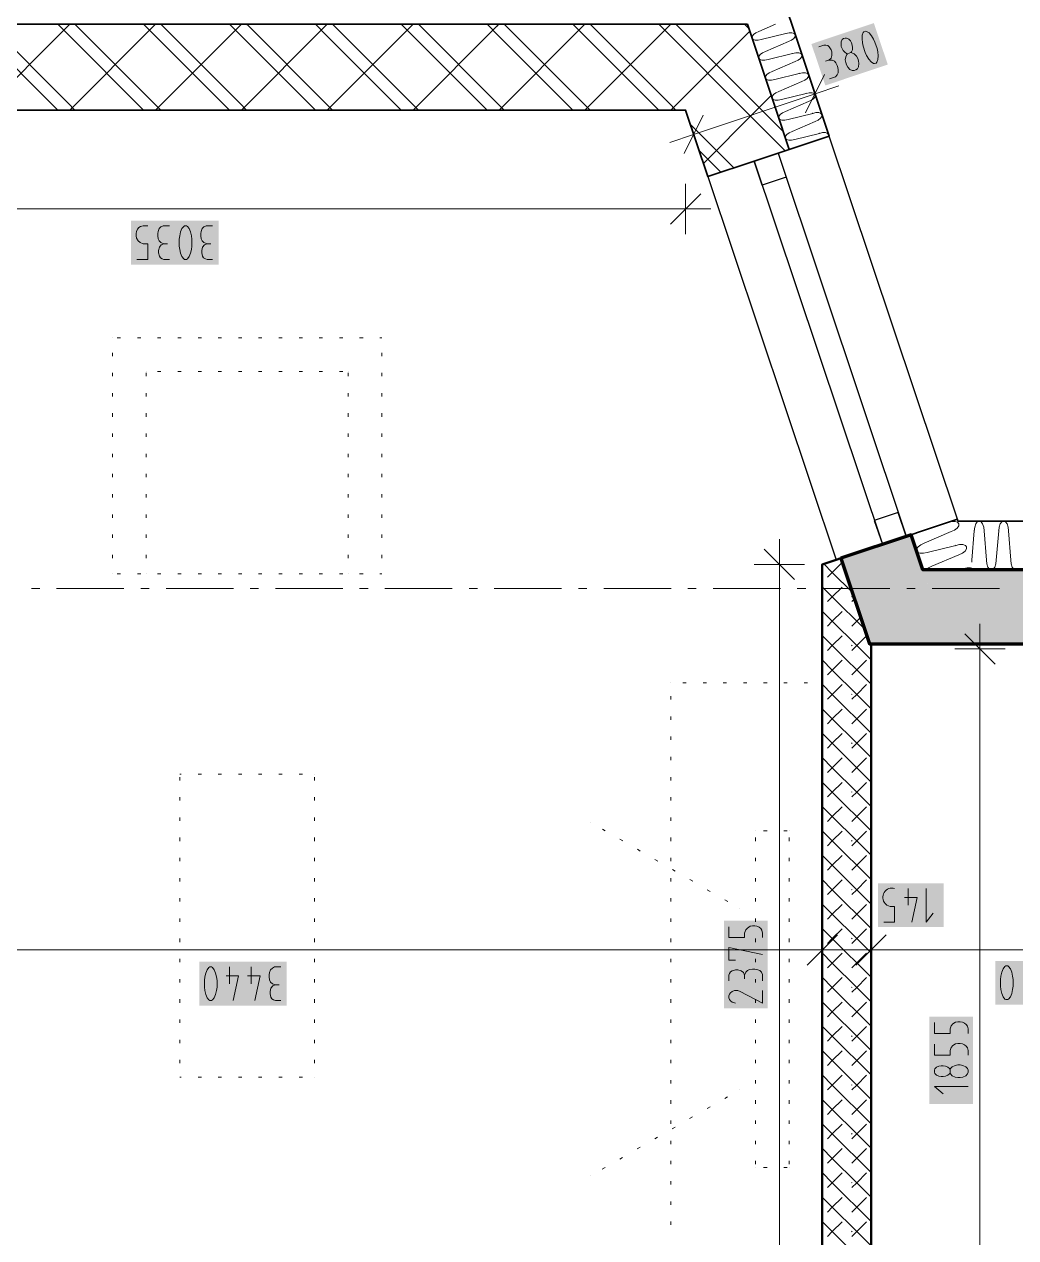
# Model space of a CAD drawing. Header units: millimetres. Extents: x 0 to 594, y 0 to 420.
# Drawn here: x 95.64 to 125.82, y 302.14 to 339.07 of the extents above; entities that cross this region are included whole.
import ezdxf

# ---------------------------------------------------------------- set-up
doc = ezdxf.new("R2010")
doc.units = ezdxf.units.MM
doc.header["$LTSCALE"] = 8
for name, color, linetype in [('PDF_Koty delkove', 7, 'Continuous'), ('PDF_Nabytek', 7, 'Continuous'), ('PDF_Okna', 7, 'Continuous'), ('PDF_Osy hlavni', 7, 'Continuous'), ('PDF_Pricky zdene', 7, 'Continuous'), ('PDF_Steny obvodove nosne', 7, 'Continuous'), ('PDF_Steny sendvic', 7, 'Continuous'), ('PDF_Zatepleni', 7, 'Continuous')]:
    doc.layers.add(name, color=color, linetype=linetype)

msp = doc.modelspace()

# ---------------------------------------------------------------- linework, layer by layer
at = {"layer": 'PDF_Koty delkove', "lineweight": 18}
for points in [[(121.602, 338.329), (121.537, 338.523), (121.492, 338.615), (121.428, 338.72), (121.357, 338.804), (121.283, 338.852), (121.252, 338.859), (121.2, 338.842), (121.179, 338.817), (121.149, 338.735), (121.143, 338.625), (121.155, 338.502), (121.174, 338.402), (121.239, 338.207), (121.284, 338.114), (121.349, 338.01), (121.42, 337.925), (121.494, 337.877), (121.526, 337.87), (121.577, 337.887), (121.598, 337.912), (121.628, 337.995), (121.634, 338.105), (121.622, 338.227)], [(121.034, 337.958), (121.012, 338.023), (120.972, 338.099), (120.906, 338.167), (120.838, 338.198), (120.807, 338.206), (120.702, 338.171), (120.682, 338.146), (120.646, 338.08), (120.634, 337.987), (120.648, 337.901), (120.67, 337.836), (120.71, 337.76), (120.776, 337.691), (120.845, 337.66), (120.903, 337.661), (120.954, 337.678), (121.001, 337.712), (121.037, 337.778), (121.047, 337.873)], [(125.359, 309.996), (125.359, 309.791), (125.373, 309.689), (125.401, 309.569), (125.442, 309.467), (125.496, 309.398), (125.524, 309.382), (125.578, 309.382), (125.606, 309.398), (125.66, 309.467), (125.701, 309.569), (125.729, 309.689), (125.743, 309.791), (125.743, 309.996), (125.729, 310.098), (125.701, 310.218), (125.66, 310.321), (125.606, 310.389), (125.578, 310.407), (125.524, 310.407), (125.496, 310.389), (125.442, 310.321), (125.401, 310.218), (125.373, 310.098)], [(124.13, 307.395), (124.062, 307.395), (123.977, 307.381), (123.892, 307.341), (123.84, 307.286), (123.823, 307.259), (123.823, 307.149), (123.84, 307.122), (123.892, 307.067), (123.977, 307.025), (124.062, 307.011), (124.13, 307.011), (124.215, 307.025), (124.302, 307.067), (124.353, 307.122), (124.37, 307.177), (124.37, 307.231), (124.353, 307.286), (124.302, 307.341), (124.215, 307.381)]]:
    msp.add_lwpolyline(points, close=True, dxfattribs=at)
for points in [[(119.824, 338.381), (119.98, 338.433), (120.037, 338.435), (120.1, 338.419), (120.142, 338.38), (120.2, 338.292), (120.222, 338.227), (120.229, 338.121), (120.199, 338.038), (120.131, 337.98), (120.028, 337.946)], [(120.616, 338.215), (120.569, 338.27), (120.534, 338.331), (120.512, 338.396), (120.504, 338.465), (120.508, 338.539), (120.543, 338.605), (120.577, 338.633), (120.629, 338.65), (120.673, 338.648), (120.741, 338.617), (120.789, 338.56), (120.823, 338.501), (120.845, 338.435), (120.854, 338.366), (120.85, 338.293), (120.827, 338.231), (120.807, 338.206)], [(120.149, 337.409), (120.331, 337.47), (120.384, 337.525), (120.42, 337.591), (120.419, 337.68), (120.411, 337.749), (120.389, 337.815), (120.348, 337.891), (120.301, 337.946), (120.233, 337.977), (120.131, 337.98)], [(120.702, 338.171), (120.671, 338.179), (120.616, 338.215)], [(119.956, 336.224), (119.712, 336.953), (119.468, 337.682)], [(119.421, 336.369), (120.002, 337.537)], [(116.018, 335.717), (119.712, 336.953)], [(119.712, 336.953), (120.44, 337.197)], [(115.727, 335.133), (116.309, 336.3)], [(116.262, 334.988), (116.018, 335.717), (115.774, 336.446)], [(116.018, 335.717), (115.289, 335.473)], [(116.232, 333.909), (115.31, 332.987)], [(115.771, 334.217), (115.771, 333.448), (115.771, 332.679)], [(115.771, 333.448), (100.453, 333.448), (84.672, 333.448), (80.88, 333.448)], [(115.771, 333.448), (116.54, 333.448)], [(99.071, 331.911), (99.4, 331.911), (99.4, 332.388), (99.263, 332.388), (99.167, 332.423), (99.112, 332.474), (99.058, 332.559), (99.044, 332.627), (99.044, 332.696), (99.058, 332.764), (99.085, 332.832), (99.126, 332.883), (99.18, 332.918), (99.263, 332.936), (99.4, 332.936)], [(100.057, 332.936), (99.865, 332.936), (99.797, 332.901), (99.742, 332.849), (99.715, 332.764), (99.701, 332.696), (99.701, 332.627), (99.715, 332.542), (99.742, 332.474), (99.797, 332.423), (99.893, 332.388)], [(100.358, 332.525), (100.358, 332.319), (100.372, 332.218), (100.399, 332.098), (100.44, 331.996), (100.495, 331.927), (100.522, 331.911), (100.577, 331.911), (100.605, 331.927), (100.659, 331.996), (100.7, 332.098), (100.728, 332.218), (100.742, 332.319), (100.742, 332.525), (100.728, 332.627), (100.7, 332.747), (100.659, 332.849), (100.605, 332.918), (100.577, 332.936), (100.522, 332.936)], [(100.522, 332.936), (100.495, 332.918), (100.44, 332.849), (100.399, 332.747), (100.372, 332.627), (100.358, 332.525)], [(101.371, 332.936), (101.179, 332.936), (101.111, 332.901), (101.056, 332.849), (101.029, 332.764), (101.015, 332.696), (101.015, 332.627), (101.029, 332.542), (101.056, 332.474), (101.111, 332.423), (101.207, 332.388)], [(100.057, 331.911), (99.893, 331.911), (99.837, 331.927), (99.783, 331.962), (99.755, 332.013), (99.728, 332.115), (99.728, 332.183), (99.755, 332.286), (99.81, 332.354), (99.893, 332.388), (100.002, 332.388)], [(101.371, 331.911), (101.207, 331.911), (101.152, 331.927), (101.097, 331.962), (101.069, 332.013), (101.042, 332.115), (101.042, 332.183), (101.069, 332.286), (101.124, 332.354), (101.207, 332.388), (101.316, 332.388)], [(118.628, 264.501), (118.628, 265.987), (118.628, 298.274), (118.628, 322.628), (118.628, 323.396)], [(119.089, 322.166), (118.167, 323.089)], [(119.397, 322.628), (118.628, 322.628), (117.859, 322.628)], [(124.734, 320.055), (124.734, 320.824)], [(125.195, 319.594), (124.273, 320.516)], [(125.503, 320.055), (124.734, 320.055), (123.965, 320.055)], [(124.734, 298.274), (124.734, 301.042), (124.734, 320.055)], [(122.437, 312.494), (122.82, 312.494), (122.655, 311.743)], [(122.546, 312.768), (122.546, 312.255)], [(123.094, 312.768), (123.094, 311.743), (123.312, 312.015)], [(117.091, 311.601), (117.091, 311.273), (117.568, 311.273), (117.568, 311.41), (117.603, 311.505), (117.654, 311.56), (117.739, 311.614), (117.807, 311.628), (117.876, 311.628), (117.944, 311.614), (118.012, 311.587), (118.063, 311.546), (118.098, 311.492), (118.116, 311.41), (118.116, 311.273)], [(120.393, 311.354), (119.471, 310.432)], [(119.932, 311.662), (119.932, 310.893), (119.932, 310.124)], [(121.879, 311.354), (120.957, 310.432)], [(121.418, 311.662), (121.418, 310.893), (121.418, 310.124)], [(156.063, 310.893), (142.567, 310.893), (139.942, 310.893), (128.081, 310.893), (121.418, 310.893), (119.932, 310.893), (84.672, 310.893), (80.88, 310.893)], [(117.295, 310.588), (117.091, 310.588), (117.091, 310.971), (118.116, 310.753)], [(101.125, 309.969), (101.125, 309.764), (101.139, 309.663), (101.166, 309.543), (101.207, 309.44), (101.261, 309.372), (101.289, 309.355), (101.343, 309.355), (101.371, 309.372), (101.425, 309.44), (101.466, 309.543), (101.494, 309.663), (101.508, 309.764), (101.508, 309.969), (101.494, 310.072), (101.466, 310.192), (101.425, 310.294), (101.371, 310.363), (101.343, 310.38), (101.289, 310.38), (101.261, 310.363), (101.207, 310.294), (101.166, 310.192), (101.139, 310.072), (101.125, 309.969)], [(101.891, 310.38), (101.891, 309.868)], [(102.548, 310.38), (102.548, 309.868)], [(103.451, 310.38), (103.26, 310.38), (103.192, 310.345), (103.137, 310.294), (103.11, 310.209), (103.096, 310.141), (103.096, 310.072), (103.11, 309.987), (103.137, 309.919), (103.192, 309.868), (103.287, 309.833)], [(117.091, 309.959), (117.091, 310.123), (117.107, 310.178), (117.142, 310.232), (117.193, 310.26), (117.295, 310.287), (117.363, 310.287), (117.466, 310.26), (117.534, 310.205), (117.568, 310.123), (117.568, 310.014)], [(118.081, 310.218), (118.029, 310.273), (117.944, 310.3), (117.876, 310.314), (117.807, 310.314), (117.722, 310.3), (117.654, 310.273), (117.603, 310.218), (117.568, 310.123)], [(101.782, 310.107), (102.165, 310.107), (102, 309.355)], [(102.439, 310.107), (102.822, 310.107), (102.657, 309.355)], [(118.116, 309.959), (118.116, 310.15), (118.081, 310.218)], [(103.451, 309.355), (103.287, 309.355), (103.232, 309.372), (103.178, 309.407), (103.15, 309.458), (103.123, 309.559), (103.123, 309.628), (103.15, 309.731), (103.205, 309.799), (103.287, 309.833), (103.396, 309.833)], [(118.116, 309.657), (118.116, 309.274), (117.432, 309.63), (117.363, 309.657), (117.261, 309.657), (117.193, 309.63), (117.142, 309.589), (117.107, 309.548), (117.091, 309.493), (117.091, 309.439), (117.107, 309.384), (117.142, 309.343), (117.193, 309.302), (117.295, 309.274)], [(123.345, 308.682), (123.345, 308.354), (123.823, 308.354), (123.823, 308.491), (123.858, 308.586), (123.909, 308.641), (123.994, 308.695), (124.062, 308.709), (124.13, 308.709), (124.199, 308.695), (124.267, 308.668), (124.318, 308.627), (124.353, 308.573), (124.37, 308.491), (124.37, 308.354)], [(123.345, 308.025), (123.345, 307.696), (123.823, 307.696), (123.823, 307.834), (123.858, 307.929), (123.909, 307.984), (123.994, 308.038), (124.062, 308.052), (124.13, 308.052)], [(124.13, 308.052), (124.199, 308.038), (124.267, 308.011), (124.318, 307.97), (124.353, 307.916), (124.37, 307.834), (124.37, 307.696)], [(123.823, 307.149), (123.806, 307.122), (123.754, 307.08), (123.687, 307.053), (123.618, 307.039), (123.549, 307.039), (123.482, 307.053), (123.413, 307.08), (123.362, 307.136), (123.345, 307.177), (123.345, 307.231), (123.362, 307.272), (123.413, 307.327), (123.482, 307.354), (123.549, 307.368), (123.618, 307.368), (123.687, 307.354), (123.754, 307.327), (123.806, 307.286), (123.823, 307.259)], [(124.37, 306.738), (123.345, 306.738), (123.618, 306.52)]]:
    msp.add_lwpolyline(points, dxfattribs=at)
msp.add_lwpolyline([(121.807, 311.743), (122.135, 311.743), (122.135, 312.22), (121.998, 312.22), (121.903, 312.255), (121.848, 312.307, -0.75317), (122.135, 312.768)], format="xyb", dxfattribs=at)
at = {"layer": 'PDF_Koty delkove', "color": 7, "lineweight": 18, "true_color": 0xffffff, "transparency": 33554559}
for points in [[(120.026, 337.206), (121.927, 337.842), (119.603, 338.469), (121.504, 339.106)], [(101.553, 333.089), (98.891, 333.089), (101.553, 331.757), (98.891, 331.757)], [(123.631, 312.922), (121.626, 312.922), (123.631, 311.589), (121.626, 311.589)], [(118.269, 309.12), (118.269, 311.782), (116.937, 309.12), (116.937, 311.782)], [(103.633, 310.534), (100.971, 310.534), (103.633, 309.202), (100.971, 309.202)], [(127.211, 310.561), (125.206, 310.561), (127.211, 309.228), (125.206, 309.228)], [(124.524, 306.201), (124.524, 308.863), (123.192, 306.201), (123.192, 308.863)]]:
    msp.add_solid(points, dxfattribs=at)
at = {"layer": 'PDF_Nabytek', "lineweight": 13}
for points in [[(98.324, 329.522), (98.324, 329.522)], [(98.324, 329.522), (98.324, 329.522)], [(98.572, 329.522), (98.469, 329.522)], [(99.187, 329.522), (99.084, 329.522)], [(99.802, 329.522), (99.699, 329.522)], [(100.417, 329.522), (100.314, 329.522)], [(101.032, 329.522), (100.929, 329.522)], [(101.647, 329.522), (101.544, 329.522)], [(102.262, 329.522), (102.159, 329.522)], [(102.877, 329.522), (102.774, 329.522)], [(103.492, 329.522), (103.389, 329.522)], [(104.107, 329.522), (104.004, 329.522)], [(104.722, 329.522), (104.619, 329.522)], [(105.337, 329.522), (105.234, 329.522)], [(105.952, 329.522), (105.849, 329.522)], [(106.524, 329.522), (106.464, 329.522)], [(106.524, 329.522), (106.524, 329.522)], [(106.524, 329.522), (106.524, 329.522)], [(98.324, 328.97), (98.324, 329.073)], [(106.524, 328.97), (106.524, 329.073)], [(98.324, 328.355), (98.324, 328.458)], [(99.349, 328.497), (99.349, 328.497)], [(99.349, 328.497), (99.349, 328.497)], [(99.349, 328.355), (99.349, 328.458)], [(99.802, 328.497), (99.699, 328.497)], [(100.417, 328.497), (100.314, 328.497)], [(101.032, 328.497), (100.929, 328.497)], [(101.647, 328.497), (101.544, 328.497)], [(102.262, 328.497), (102.159, 328.497)], [(102.877, 328.497), (102.774, 328.497)], [(103.492, 328.497), (103.389, 328.497)], [(104.107, 328.497), (104.004, 328.497)], [(104.722, 328.497), (104.619, 328.497)], [(105.337, 328.497), (105.234, 328.497)], [(105.499, 328.497), (105.499, 328.497)], [(105.499, 328.497), (105.499, 328.497)], [(105.499, 328.355), (105.499, 328.458)], [(106.524, 328.355), (106.524, 328.458)], [(98.324, 327.74), (98.324, 327.843)], [(99.349, 327.74), (99.349, 327.843)], [(105.499, 327.74), (105.499, 327.843)], [(106.524, 327.74), (106.524, 327.843)], [(98.324, 327.125), (98.324, 327.228)], [(99.349, 327.125), (99.349, 327.228)], [(105.499, 327.125), (105.499, 327.228)], [(106.524, 327.125), (106.524, 327.228)], [(98.324, 326.51), (98.324, 326.613)], [(99.349, 326.51), (99.349, 326.613)], [(105.499, 326.51), (105.499, 326.613)], [(106.524, 326.51), (106.524, 326.613)], [(98.324, 325.895), (98.324, 325.998)], [(99.349, 325.895), (99.349, 325.998)], [(105.499, 325.895), (105.499, 325.998)], [(106.524, 325.895), (106.524, 325.998)], [(98.324, 325.28), (98.324, 325.383)], [(99.349, 325.28), (99.349, 325.383)], [(105.499, 325.28), (105.499, 325.383)], [(106.524, 325.28), (106.524, 325.383)], [(98.324, 324.665), (98.324, 324.768)], [(99.349, 324.665), (99.349, 324.768)], [(105.499, 324.665), (105.499, 324.768)], [(106.524, 324.665), (106.524, 324.768)], [(98.324, 324.05), (98.324, 324.153)], [(99.349, 324.05), (99.349, 324.153)], [(105.499, 324.05), (105.499, 324.153)], [(106.524, 324.05), (106.524, 324.153)], [(98.324, 323.435), (98.324, 323.538)], [(99.349, 323.435), (99.349, 323.538)], [(105.499, 323.435), (105.499, 323.538)], [(106.524, 323.435), (106.524, 323.538)], [(98.324, 322.82), (98.324, 322.923)], [(99.349, 322.82), (99.349, 322.923)], [(105.499, 322.82), (105.499, 322.923)], [(106.524, 322.82), (106.524, 322.923)], [(98.324, 322.347), (98.324, 322.347)], [(98.324, 322.347), (98.324, 322.347)], [(98.572, 322.347), (98.469, 322.347)], [(99.187, 322.347), (99.084, 322.347)], [(99.349, 322.347), (99.349, 322.347)], [(99.802, 322.347), (99.699, 322.347)], [(100.417, 322.347), (100.314, 322.347)], [(101.032, 322.347), (100.929, 322.347)], [(101.647, 322.347), (101.544, 322.347)], [(102.262, 322.347), (102.159, 322.347)], [(102.877, 322.347), (102.774, 322.347)], [(103.492, 322.347), (103.389, 322.347)], [(104.107, 322.347), (104.004, 322.347)], [(104.722, 322.347), (104.619, 322.347)], [(105.337, 322.347), (105.234, 322.347)], [(105.499, 322.347), (105.499, 322.347)], [(105.952, 322.347), (105.849, 322.347)], [(106.524, 322.347), (106.464, 322.347)], [(106.524, 322.347), (106.524, 322.347)], [(106.524, 322.347), (106.524, 322.347)], [(115.32, 319.02), (115.32, 319.02)], [(115.32, 319.02), (115.32, 319.02)], [(115.792, 319.02), (115.689, 319.02)], [(116.407, 319.02), (116.304, 319.02)], [(117.022, 319.02), (116.919, 319.02)], [(117.637, 319.02), (117.534, 319.02)], [(118.252, 319.02), (118.149, 319.02)], [(118.867, 319.02), (118.764, 319.02)], [(119.482, 319.02), (119.379, 319.02)], [(119.932, 319.02), (119.932, 319.02)], [(119.932, 319.02), (119.932, 319.02)], [(115.32, 318.515), (115.32, 318.618)], [(119.932, 318.515), (119.932, 318.618)], [(115.32, 317.9), (115.32, 318.003)], [(119.932, 317.9), (119.932, 318.003)], [(115.32, 317.285), (115.32, 317.388)], [(119.932, 317.285), (119.932, 317.388)], [(115.32, 316.67), (115.32, 316.773)], [(119.932, 316.67), (119.932, 316.773)], [(100.417, 316.244), (100.374, 316.244)], [(100.374, 316.244), (100.374, 316.244)], [(100.374, 316.244), (100.374, 316.244)], [(100.374, 316.055), (100.374, 316.158)], [(101.032, 316.244), (100.929, 316.244)], [(101.647, 316.244), (101.544, 316.244)], [(102.262, 316.244), (102.159, 316.244)], [(102.877, 316.244), (102.774, 316.244)], [(103.492, 316.244), (103.389, 316.244)], [(104.107, 316.244), (104.004, 316.244)], [(104.474, 316.244), (104.474, 316.244)], [(104.474, 316.244), (104.474, 316.244)], [(104.474, 316.055), (104.474, 316.158)], [(115.32, 316.055), (115.32, 316.158)], [(119.932, 316.055), (119.932, 316.158)], [(100.374, 315.44), (100.374, 315.543)], [(104.474, 315.44), (104.474, 315.543)], [(115.32, 315.44), (115.32, 315.543)], [(119.932, 315.44), (119.932, 315.543)], [(100.374, 314.825), (100.374, 314.928)], [(104.474, 314.825), (104.474, 314.928)], [(112.885, 314.776), (112.885, 314.776)], [(115.32, 314.825), (115.32, 314.928)], [(119.932, 314.825), (119.932, 314.928)], [(100.374, 314.21), (100.374, 314.313)], [(104.474, 314.21), (104.474, 314.313)], [(113.327, 314.52), (113.238, 314.572)], [(115.32, 314.21), (115.32, 314.313)], [(117.897, 314.524), (117.897, 314.524)], [(117.897, 314.524), (117.897, 314.524)], [(117.897, 314.21), (117.897, 314.313)], [(118.252, 314.524), (118.149, 314.524)], [(118.867, 314.524), (118.764, 314.524)], [(118.922, 314.524), (118.922, 314.524)], [(118.922, 314.524), (118.922, 314.524)], [(118.922, 314.21), (118.922, 314.313)], [(119.932, 314.21), (119.932, 314.313)], [(113.86, 314.213), (113.771, 314.264)], [(114.392, 313.905), (114.304, 313.957)], [(100.374, 313.595), (100.374, 313.698)], [(104.474, 313.595), (104.474, 313.698)], [(114.925, 313.598), (114.836, 313.649)], [(115.32, 313.595), (115.32, 313.698)], [(117.897, 313.595), (117.897, 313.698)], [(118.922, 313.595), (118.922, 313.698)], [(119.932, 313.595), (119.932, 313.698)], [(115.458, 313.29), (115.369, 313.342)], [(100.374, 312.98), (100.374, 313.083)], [(104.474, 312.98), (104.474, 313.083)], [(115.32, 312.98), (115.32, 313.083)], [(115.99, 312.983), (115.901, 313.034)], [(117.897, 312.98), (117.897, 313.083)], [(118.922, 312.98), (118.922, 313.083)], [(119.932, 312.98), (119.932, 313.083)], [(100.374, 312.365), (100.374, 312.468)], [(104.474, 312.365), (104.474, 312.468)], [(115.32, 312.365), (115.32, 312.468)], [(116.523, 312.675), (116.434, 312.727)], [(117.897, 312.365), (117.897, 312.468)], [(118.922, 312.365), (118.922, 312.468)], [(119.932, 312.365), (119.932, 312.468)], [(117.055, 312.368), (116.967, 312.419)], [(117.409, 312.164), (117.409, 312.164)], [(100.374, 311.75), (100.374, 311.853)], [(104.474, 311.75), (104.474, 311.853)], [(115.32, 311.75), (115.32, 311.853)], [(117.897, 311.75), (117.897, 311.853)], [(118.922, 311.75), (118.922, 311.853)], [(119.932, 311.75), (119.932, 311.853)], [(100.374, 311.135), (100.374, 311.238)], [(104.474, 311.135), (104.474, 311.238)], [(115.32, 311.135), (115.32, 311.238)], [(117.897, 311.135), (117.897, 311.238)], [(118.922, 311.135), (118.922, 311.238)], [(119.932, 311.135), (119.932, 311.238)], [(100.374, 310.52), (100.374, 310.623)], [(104.474, 310.52), (104.474, 310.623)], [(115.32, 310.52), (115.32, 310.623)], [(117.897, 310.52), (117.897, 310.623)], [(118.922, 310.52), (118.922, 310.623)], [(119.932, 310.52), (119.932, 310.623)], [(100.374, 309.905), (100.374, 310.008)], [(104.474, 309.905), (104.474, 310.008)], [(115.32, 309.905), (115.32, 310.008)], [(117.897, 309.905), (117.897, 310.008)], [(118.922, 309.905), (118.922, 310.008)], [(119.932, 309.905), (119.932, 310.008)], [(100.374, 309.29), (100.374, 309.393)], [(104.474, 309.29), (104.474, 309.393)], [(115.32, 309.29), (115.32, 309.393)], [(117.897, 309.29), (117.897, 309.393)], [(118.922, 309.29), (118.922, 309.393)], [(119.932, 309.29), (119.932, 309.393)], [(100.374, 308.675), (100.374, 308.778)], [(104.474, 308.675), (104.474, 308.778)], [(115.32, 308.675), (115.32, 308.778)], [(117.897, 308.675), (117.897, 308.778)], [(118.922, 308.675), (118.922, 308.778)], [(119.932, 308.675), (119.932, 308.778)], [(100.374, 308.06), (100.374, 308.163)], [(104.474, 308.06), (104.474, 308.163)], [(115.32, 308.06), (115.32, 308.163)], [(117.897, 308.06), (117.897, 308.163)], [(118.922, 308.06), (118.922, 308.163)], [(119.932, 308.06), (119.932, 308.163)], [(100.374, 307.445), (100.374, 307.548)], [(104.474, 307.445), (104.474, 307.548)], [(115.32, 307.445), (115.32, 307.548)], [(117.897, 307.445), (117.897, 307.548)], [(118.922, 307.445), (118.922, 307.548)], [(119.932, 307.445), (119.932, 307.548)], [(100.417, 307.019), (100.374, 307.019)], [(100.374, 307.019), (100.374, 307.019)], [(100.374, 307.019), (100.374, 307.019)], [(101.032, 307.019), (100.929, 307.019)], [(101.647, 307.019), (101.544, 307.019)], [(102.262, 307.019), (102.159, 307.019)], [(102.877, 307.019), (102.774, 307.019)], [(103.492, 307.019), (103.389, 307.019)], [(104.107, 307.019), (104.004, 307.019)], [(104.474, 307.019), (104.474, 307.019)], [(104.474, 307.019), (104.474, 307.019)], [(115.32, 306.83), (115.32, 306.933)], [(117.897, 306.83), (117.897, 306.933)], [(118.922, 306.83), (118.922, 306.933)], [(119.932, 306.83), (119.932, 306.933)], [(117.409, 306.634), (117.409, 306.634)], [(115.32, 306.215), (115.32, 306.318)], [(116.962, 306.375), (117.05, 306.427)], [(117.897, 306.215), (117.897, 306.318)], [(118.922, 306.215), (118.922, 306.318)], [(119.932, 306.215), (119.932, 306.318)], [(115.896, 305.76), (115.985, 305.812)], [(116.429, 306.068), (116.518, 306.119)], [(115.32, 305.6), (115.32, 305.703)], [(115.364, 305.453), (115.453, 305.504)], [(117.897, 305.6), (117.897, 305.703)], [(118.922, 305.6), (118.922, 305.703)], [(119.932, 305.6), (119.932, 305.703)], [(114.831, 305.145), (114.92, 305.197)], [(115.32, 304.985), (115.32, 305.088)], [(117.897, 304.985), (117.897, 305.088)], [(118.922, 304.985), (118.922, 305.088)], [(119.932, 304.985), (119.932, 305.088)], [(114.299, 304.838), (114.387, 304.889)], [(113.766, 304.53), (113.855, 304.582)], [(115.32, 304.37), (115.32, 304.473)], [(117.897, 304.37), (117.897, 304.473)], [(118.922, 304.37), (118.922, 304.473)], [(119.932, 304.37), (119.932, 304.473)], [(112.885, 304.022), (112.885, 304.022)], [(113.233, 304.223), (113.322, 304.274)], [(117.897, 304.274), (117.897, 304.274)], [(117.897, 304.274), (117.897, 304.274)], [(118.252, 304.274), (118.149, 304.274)], [(118.867, 304.274), (118.764, 304.274)], [(118.922, 304.274), (118.922, 304.274)], [(118.922, 304.274), (118.922, 304.274)], [(115.32, 303.755), (115.32, 303.858)], [(119.932, 303.755), (119.932, 303.858)], [(115.32, 303.14), (115.32, 303.243)], [(119.932, 303.14), (119.932, 303.243)], [(115.32, 302.525), (115.32, 302.628)], [(119.932, 302.525), (119.932, 302.628)]]:
    msp.add_lwpolyline(points, dxfattribs=at)
at = {"layer": 'PDF_Okna', "lineweight": 25}
for points in [[(124.046, 324.005), (120.141, 335.668)], [(118.586, 335.148), (122.491, 323.484)], [(117.857, 334.904), (121.762, 323.24)], [(116.448, 334.432), (120.352, 322.768)]]:
    msp.add_lwpolyline(points, dxfattribs=at)
for points in [[(118.586, 335.148), (118.83, 334.419), (118.101, 334.175), (117.857, 334.904)], [(122.491, 323.484), (122.247, 324.213), (121.518, 323.969), (121.762, 323.24)]]:
    msp.add_lwpolyline(points, close=True, dxfattribs=at)
at = {"layer": 'PDF_Osy hlavni', "lineweight": 18}
for points in [[(96.112, 321.9), (95.856, 321.9)], [(98.674, 321.9), (96.624, 321.9)], [(99.443, 321.9), (99.187, 321.9)], [(102.006, 321.9), (99.956, 321.9)], [(102.774, 321.9), (102.518, 321.9)], [(105.337, 321.9), (103.287, 321.9)], [(106.106, 321.9), (105.849, 321.9)], [(108.668, 321.9), (106.618, 321.9)], [(109.437, 321.9), (109.181, 321.9)], [(111.999, 321.9), (109.949, 321.9)], [(112.768, 321.9), (112.512, 321.9)], [(115.33, 321.9), (113.28, 321.9)], [(116.099, 321.9), (115.843, 321.9)], [(118.662, 321.9), (116.612, 321.9)], [(119.43, 321.9), (119.174, 321.9)], [(121.993, 321.9), (119.943, 321.9)], [(122.762, 321.9), (122.505, 321.9)], [(125.324, 321.9), (123.274, 321.9)]]:
    msp.add_lwpolyline(points, dxfattribs=at)
at = {"layer": 'PDF_Pricky zdene', "lineweight": 50}
msp.add_lwpolyline([(121.418, 301.042), (121.418, 320.068), (121.418, 320.209), (121.371, 320.209), (120.498, 322.817), (120.352, 322.768), (119.932, 322.628), (119.932, 301.042)], close=True, dxfattribs=at)
at = {"layer": 'PDF_Pricky zdene', "lineweight": 9}
for points in [[(120.844, 321.782), (120.239, 322.387), (119.982, 322.644)], [(120.239, 322.387), (120.537, 322.684)], [(120.091, 322.238), (120.239, 322.387)], [(121.218, 320.665), (120.239, 321.644), (119.932, 321.951)], [(120.091, 321.495), (120.239, 321.644), (120.537, 321.941)], [(120.834, 321.495), (120.914, 321.575)], [(121.418, 319.722), (120.983, 320.158), (120.239, 320.901), (119.932, 321.208)], [(120.239, 320.901), (120.537, 321.198)], [(120.834, 320.752), (121.1, 321.018)], [(120.091, 320.752), (120.239, 320.901)], [(121.418, 318.979), (120.239, 320.158), (119.932, 320.465)], [(120.091, 320.009), (120.239, 320.158), (120.537, 320.455)], [(120.834, 320.009), (120.983, 320.158), (121.28, 320.455)], [(120.983, 318.671), (120.239, 319.415), (119.932, 319.722)], [(120.239, 319.415), (120.537, 319.712)], [(120.834, 319.266), (121.28, 319.712)], [(120.091, 319.266), (120.239, 319.415)], [(121.418, 317.493), (120.239, 318.671), (119.932, 318.979)], [(120.091, 318.523), (120.239, 318.671), (120.537, 318.969)], [(120.834, 318.523), (120.983, 318.671), (121.28, 318.969)], [(121.418, 318.236), (120.983, 318.671)], [(120.239, 317.928), (119.932, 318.236)], [(120.239, 317.928), (120.537, 318.226)], [(120.834, 317.78), (121.28, 318.226)], [(120.091, 317.78), (120.239, 317.928)], [(120.983, 317.185), (120.239, 317.928)], [(121.418, 316.006), (120.239, 317.185), (119.932, 317.493)], [(120.091, 317.037), (120.239, 317.185), (120.537, 317.482)], [(120.834, 317.037), (120.983, 317.185), (121.28, 317.482)], [(121.418, 316.75), (120.983, 317.185)], [(120.239, 316.442), (119.932, 316.75)], [(120.239, 316.442), (120.537, 316.739)], [(120.834, 316.293), (121.28, 316.739)], [(120.091, 316.293), (120.239, 316.442)], [(120.983, 315.699), (120.239, 316.442)], [(121.418, 314.52), (120.239, 315.699), (119.932, 316.006)], [(120.091, 315.55), (120.239, 315.699), (120.537, 315.996)], [(120.834, 315.55), (120.983, 315.699), (121.28, 315.996)], [(121.418, 315.263), (120.983, 315.699)], [(120.239, 314.956), (119.932, 315.263)], [(120.091, 314.807), (120.239, 314.956), (120.537, 315.253)], [(120.834, 314.807), (121.28, 315.253)], [(120.983, 314.213), (120.239, 314.956)], [(121.418, 313.034), (120.239, 314.213), (119.932, 314.52)], [(120.091, 314.064), (120.239, 314.213), (120.537, 314.51)], [(120.834, 314.064), (120.983, 314.213), (121.28, 314.51)], [(121.418, 313.777), (120.983, 314.213)], [(120.239, 313.47), (119.932, 313.777)], [(120.239, 313.47), (120.537, 313.767)], [(120.834, 313.321), (121.28, 313.767)], [(120.091, 313.321), (120.239, 313.47)], [(120.983, 312.727), (120.239, 313.47)], [(121.418, 311.548), (120.239, 312.727), (119.932, 313.034)], [(120.091, 312.578), (120.239, 312.727), (120.537, 313.024)], [(120.834, 312.578), (120.983, 312.727), (121.28, 313.024)], [(121.418, 312.291), (120.983, 312.727)], [(120.239, 311.983), (119.932, 312.291)], [(120.239, 311.983), (120.537, 312.281)], [(120.834, 311.835), (121.28, 312.281)], [(120.091, 311.835), (120.239, 311.983)], [(120.983, 311.24), (120.239, 311.983)], [(121.418, 310.062), (120.239, 311.24), (119.932, 311.548)], [(120.091, 311.092), (120.239, 311.24), (120.537, 311.538)], [(120.834, 311.092), (120.983, 311.24), (121.28, 311.538)], [(121.418, 310.805), (120.983, 311.24)], [(120.239, 310.497), (119.932, 310.805)], [(120.091, 310.349), (120.239, 310.497), (120.537, 310.794)], [(120.834, 310.349), (121.28, 310.794)], [(121.418, 309.318), (120.983, 309.754), (120.239, 310.497)], [(121.418, 308.575), (120.239, 309.754), (119.932, 310.062)], [(120.091, 309.605), (120.239, 309.754), (120.537, 310.051)], [(120.834, 309.605), (120.983, 309.754), (121.28, 310.051)], [(120.239, 309.011), (119.932, 309.318)], [(120.091, 308.862), (120.239, 309.011), (120.537, 309.308)], [(120.834, 308.862), (121.28, 309.308)], [(121.418, 307.832), (120.983, 308.268), (120.239, 309.011)], [(121.418, 307.089), (120.239, 308.268), (119.932, 308.575)], [(120.091, 308.119), (120.239, 308.268), (120.537, 308.565)], [(120.834, 308.119), (120.983, 308.268), (121.28, 308.565)], [(120.239, 307.525), (119.932, 307.832)], [(120.091, 307.376), (120.239, 307.525), (120.537, 307.822)], [(120.834, 307.376), (121.28, 307.822)], [(121.418, 306.346), (120.983, 306.782), (120.239, 307.525)], [(121.418, 305.603), (120.239, 306.782), (119.932, 307.089)], [(120.091, 306.633), (120.239, 306.782), (120.537, 307.079)], [(120.834, 306.633), (120.983, 306.782), (121.28, 307.079)], [(120.239, 306.038), (119.932, 306.346)], [(120.091, 305.89), (120.239, 306.038), (120.537, 306.336)], [(120.834, 305.89), (121.28, 306.336)], [(121.418, 304.86), (120.983, 305.295), (120.239, 306.038)], [(121.418, 304.117), (120.239, 305.295), (119.932, 305.603)], [(120.091, 305.147), (120.239, 305.295), (120.537, 305.593)], [(120.834, 305.147), (120.983, 305.295), (121.28, 305.593)], [(120.239, 304.552), (119.932, 304.86)], [(120.091, 304.404), (120.239, 304.552), (120.537, 304.849)], [(120.834, 304.404), (121.28, 304.849)], [(121.418, 303.373), (120.983, 303.809), (120.239, 304.552)], [(121.418, 302.63), (120.239, 303.809), (119.932, 304.117)], [(120.091, 303.66), (120.239, 303.809), (120.537, 304.106)], [(120.834, 303.66), (120.983, 303.809), (121.28, 304.106)], [(120.239, 303.066), (119.932, 303.373)], [(120.091, 302.917), (120.239, 303.066), (120.537, 303.363)], [(120.834, 302.917), (121.28, 303.363)], [(121.418, 301.887), (120.983, 302.323), (120.239, 303.066)], [(121.418, 301.144), (120.239, 302.323), (119.932, 302.63)], [(120.091, 302.174), (120.239, 302.323), (120.537, 302.62)], [(120.834, 302.174), (120.983, 302.323), (121.28, 302.62)]]:
    msp.add_lwpolyline(points, dxfattribs=at)
at = {"layer": 'PDF_Pricky zdene', "lineweight": 9, "transparency": 33554559}
for points in [[(120.239, 321.621), (120.216, 321.644), (120.263, 321.644), (120.239, 321.667)], [(120.834, 321.624), (120.811, 321.647), (120.857, 321.647), (120.834, 321.67)], [(120.239, 320.135), (120.216, 320.158), (120.263, 320.158), (120.239, 320.181)], [(120.834, 320.138), (120.811, 320.161), (120.857, 320.161), (120.834, 320.184)], [(120.239, 318.648), (120.216, 318.671), (120.263, 318.671), (120.239, 318.695)], [(120.834, 318.651), (120.811, 318.674), (120.857, 318.674), (120.834, 318.698)], [(120.239, 317.162), (120.216, 317.185), (120.263, 317.185), (120.239, 317.208)], [(120.834, 317.165), (120.811, 317.188), (120.857, 317.188), (120.834, 317.211)], [(120.239, 315.676), (120.216, 315.699), (120.263, 315.699), (120.239, 315.722)], [(120.834, 315.679), (120.811, 315.702), (120.857, 315.702), (120.834, 315.725)], [(120.239, 314.19), (120.216, 314.213), (120.263, 314.213), (120.239, 314.236)], [(120.834, 314.193), (120.811, 314.216), (120.857, 314.216), (120.834, 314.239)], [(120.239, 312.703), (120.216, 312.727), (120.263, 312.727), (120.239, 312.75)], [(120.834, 312.706), (120.811, 312.729), (120.857, 312.729), (120.834, 312.753)], [(120.239, 311.217), (120.216, 311.24), (120.263, 311.24), (120.239, 311.263)], [(120.834, 311.22), (120.811, 311.243), (120.857, 311.243), (120.834, 311.266)], [(120.239, 309.731), (120.216, 309.754), (120.263, 309.754), (120.239, 309.777)], [(120.834, 309.734), (120.811, 309.757), (120.857, 309.757), (120.834, 309.78)], [(120.239, 308.245), (120.216, 308.268), (120.263, 308.268), (120.239, 308.291)], [(120.834, 308.248), (120.811, 308.271), (120.857, 308.271), (120.834, 308.294)], [(120.239, 306.759), (120.216, 306.782), (120.263, 306.782), (120.239, 306.805)], [(120.834, 306.761), (120.811, 306.785), (120.857, 306.785), (120.834, 306.808)], [(120.239, 305.272), (120.216, 305.295), (120.263, 305.295), (120.239, 305.318)], [(120.834, 305.275), (120.811, 305.298), (120.857, 305.298), (120.834, 305.321)], [(120.239, 303.786), (120.216, 303.809), (120.263, 303.809), (120.239, 303.832)], [(120.834, 303.789), (120.811, 303.812), (120.857, 303.812), (120.834, 303.835)], [(120.239, 302.3), (120.216, 302.323), (120.263, 302.323), (120.239, 302.346)], [(120.834, 302.303), (120.811, 302.326), (120.857, 302.326), (120.834, 302.349)]]:
    msp.add_solid(points, dxfattribs=at)
at = {"layer": 'PDF_Steny obvodove nosne', "lineweight": 70}
msp.add_lwpolyline([(120.498, 322.817), (121.371, 320.209), (121.418, 320.209), (123.749, 320.209), (130.746, 320.209), (130.746, 322.464), (124.561, 322.464), (122.994, 322.464), (122.636, 323.533)], close=True, dxfattribs=at)
at = {"layer": 'PDF_Steny obvodove nosne', "color": 9, "lineweight": 9, "true_color": 0xc0c0c0, "transparency": 33554559}
for points in [[(120.498, 322.817), (121.371, 320.209), (122.636, 323.533), (123.749, 320.209)], [(123.749, 320.209), (130.746, 320.209), (122.994, 322.464), (130.746, 322.464)]]:
    msp.add_solid(points, dxfattribs=at)
at = {"layer": 'PDF_Steny sendvic', "lineweight": 35}
for points in [[(119.003, 339.069), (118.574, 340.35), (84.621, 340.35)], [(118.527, 336.455), (117.652, 339.069), (84.621, 339.069), (84.621, 338.864), (84.621, 336.455), (84.672, 336.455), (115.771, 336.455), (116.448, 334.432)], [(84.621, 339.069), (117.652, 339.069), (118.527, 336.455), (118.927, 335.262)], [(120.141, 335.668), (119.003, 339.069)], [(120.141, 335.668), (118.927, 335.262), (118.527, 336.455)], [(118.927, 335.262), (118.586, 335.148), (117.857, 334.904), (116.448, 334.432)]]:
    msp.add_lwpolyline(points, dxfattribs=at)
at = {"layer": 'PDF_Steny sendvic', "lineweight": 9}
for points in [[(94.41, 336.455), (96.972, 339.018), (97.023, 339.069)], [(96.972, 336.665), (94.62, 339.018), (94.569, 339.069)], [(96.711, 339.018), (96.66, 339.069)], [(97.023, 336.455), (99.586, 339.018), (99.637, 339.069)], [(97.234, 339.018), (97.182, 339.069)], [(99.325, 339.018), (99.273, 339.069)], [(99.637, 336.455), (102.2, 339.018), (102.251, 339.069)], [(102.2, 336.665), (99.847, 339.018), (99.796, 339.069)], [(102.2, 338.756), (101.938, 339.018), (101.887, 339.069)], [(102.251, 336.455), (104.813, 339.018), (104.865, 339.069)], [(102.461, 339.018), (102.41, 339.069)], [(104.552, 339.018), (104.501, 339.069)], [(104.865, 336.455), (107.427, 339.018), (107.478, 339.069)], [(107.637, 336.455), (107.427, 336.665), (105.075, 339.018), (105.023, 339.069)], [(107.166, 339.018), (107.114, 339.069)], [(107.478, 336.455), (110.041, 339.018), (110.092, 339.069)], [(110.251, 336.455), (110.041, 336.665), (107.688, 339.018), (107.637, 339.069)], [(109.779, 339.018), (109.728, 339.069)], [(110.092, 336.455), (112.655, 339.018), (112.706, 339.069)], [(112.865, 336.455), (112.655, 336.665), (110.302, 339.018), (110.251, 339.069)], [(112.393, 339.018), (112.342, 339.069)], [(112.706, 336.455), (115.268, 339.018), (115.32, 339.069)], [(115.478, 336.455), (115.268, 336.665), (112.916, 339.018), (112.865, 339.069)], [(115.007, 339.018), (114.956, 339.069)], [(118.092, 336.455), (117.882, 336.665), (115.53, 339.018), (115.478, 339.069)], [(117.621, 339.018), (117.569, 339.069)], [(118.513, 339.069), (117.997, 338.847)], [(96.66, 336.455), (94.358, 338.756), (94.097, 339.018)], [(96.972, 338.756), (96.711, 339.018)], [(99.273, 336.455), (96.972, 338.756)], [(99.586, 336.665), (97.234, 339.018)], [(99.586, 338.756), (99.325, 339.018)], [(101.887, 336.455), (99.586, 338.756)], [(104.501, 336.455), (102.2, 338.756)], [(105.023, 336.455), (104.813, 336.665), (102.461, 339.018)], [(104.813, 338.756), (104.552, 339.018)], [(107.114, 336.455), (104.813, 338.756)], [(107.427, 338.756), (107.166, 339.018)], [(109.728, 336.455), (107.427, 338.756)], [(110.041, 338.756), (109.779, 339.018)], [(112.342, 336.455), (110.041, 338.756)], [(112.655, 338.756), (112.393, 339.018)], [(114.956, 336.455), (112.655, 338.756)], [(115.268, 338.756), (115.007, 339.018)], [(117.569, 336.455), (115.268, 338.756)], [(115.32, 336.455), (117.723, 338.858)], [(117.694, 338.944), (117.621, 339.018)], [(117.693, 338.947), (117.693, 338.947)], [(117.693, 338.947), (117.693, 338.947)], [(117.997, 338.847), (117.906, 338.806), (117.836, 338.753), (117.796, 338.696), (117.79, 338.656)], [(118.078, 338.603), (118.828, 338.787), (118.924, 338.809), (119.011, 338.809), (119.077, 338.787), (119.111, 338.747)], [(118.909, 338.544), (118.999, 338.584), (119.069, 338.637), (119.108, 338.694), (119.111, 338.746)], [(117.799, 338.631), (117.828, 338.603), (117.894, 338.581), (117.982, 338.581), (118.078, 338.603)], [(117.896, 338.34), (117.896, 338.34)], [(117.896, 338.34), (117.896, 338.34)], [(118.078, 338.603), (118.078, 338.603)], [(118.909, 338.544), (118.2, 338.24)], [(118.2, 338.24), (118.11, 338.199), (118.039, 338.146), (118, 338.089), (117.994, 338.049)], [(118.002, 338.023), (118.031, 337.995), (118.097, 337.973), (118.185, 337.973), (118.282, 337.995)], [(118.282, 337.995), (119.031, 338.179), (119.127, 338.201), (119.215, 338.201), (119.281, 338.179), (119.314, 338.139)], [(118.282, 337.995), (118.282, 337.995)], [(119.112, 337.936), (119.202, 337.977), (119.272, 338.029), (119.312, 338.086), (119.315, 338.139)], [(118.1, 337.732), (118.099, 337.732)], [(118.1, 337.732), (118.1, 337.732)], [(118.403, 337.632), (118.313, 337.591), (118.243, 337.538), (118.203, 337.481), (118.197, 337.441)], [(119.112, 337.936), (118.403, 337.632)], [(118.485, 337.388), (119.234, 337.572), (119.33, 337.594), (119.418, 337.594), (119.484, 337.572), (119.518, 337.532)], [(118.206, 337.416), (118.234, 337.388), (118.301, 337.366), (118.389, 337.366), (118.485, 337.388)], [(118.485, 337.388), (118.485, 337.388)], [(119.316, 337.329), (118.607, 337.025)], [(119.316, 337.329), (119.406, 337.369), (119.476, 337.422), (119.515, 337.479), (119.518, 337.531)], [(117.933, 336.455), (118.378, 336.9)], [(118.303, 337.125), (118.303, 337.125)], [(118.303, 337.125), (118.303, 337.125)], [(118.607, 337.025), (118.516, 336.984), (118.446, 336.931), (118.406, 336.874), (118.401, 336.834)], [(118.689, 336.78), (119.438, 336.964), (119.534, 336.986), (119.621, 336.986), (119.687, 336.964), (119.721, 336.924)], [(119.519, 336.721), (119.609, 336.762), (119.679, 336.814), (119.718, 336.871), (119.721, 336.924)], [(97.182, 336.455), (96.972, 336.665)], [(99.796, 336.455), (99.586, 336.665)], [(102.41, 336.455), (102.2, 336.665)], [(118.409, 336.808), (118.438, 336.78), (118.504, 336.758), (118.592, 336.758), (118.689, 336.78)], [(118.506, 336.517), (118.506, 336.518)], [(118.506, 336.517), (118.506, 336.517)], [(118.689, 336.78), (118.689, 336.78)], [(119.519, 336.721), (118.81, 336.417)], [(116.313, 334.835), (117.882, 336.404), (117.933, 336.455)], [(118.804, 335.221), (117.882, 336.142), (117.621, 336.404), (117.569, 336.455)], [(118.746, 335.801), (118.143, 336.404), (118.092, 336.455)], [(118.81, 336.417), (118.72, 336.377), (118.649, 336.324), (118.61, 336.266), (118.604, 336.226)], [(118.612, 336.201), (118.641, 336.173), (118.707, 336.151), (118.795, 336.151), (118.892, 336.173)], [(118.892, 336.173), (119.641, 336.357), (119.737, 336.379), (119.825, 336.379), (119.891, 336.357), (119.924, 336.317)], [(118.892, 336.173), (118.892, 336.173)], [(119.722, 336.114), (119.014, 335.81)], [(119.722, 336.114), (119.812, 336.154), (119.882, 336.207), (119.922, 336.264), (119.925, 336.316)], [(117.237, 334.696), (115.918, 336.016)], [(118.71, 335.91), (118.709, 335.91)], [(118.71, 335.909), (118.71, 335.91)], [(119.014, 335.81), (118.923, 335.769), (118.853, 335.716)], [(119.095, 335.565), (119.844, 335.749)], [(119.941, 335.771), (119.844, 335.749)], [(120.128, 335.71), (120.094, 335.749), (120.028, 335.771), (119.941, 335.771)], [(118.853, 335.716), (118.813, 335.659), (118.807, 335.619)], [(118.816, 335.593), (118.844, 335.565), (118.911, 335.543), (118.999, 335.543), (119.095, 335.565)], [(119.095, 335.565), (119.095, 335.565)], [(120.126, 335.663), (120.128, 335.709)], [(116.846, 334.565), (116.181, 335.23)], [(118.913, 335.302), (118.913, 335.303)], [(118.913, 335.302), (118.913, 335.302)]]:
    msp.add_lwpolyline(points, dxfattribs=at)
at = {"layer": 'PDF_Steny sendvic', "lineweight": 9, "transparency": 33554559}
for points in [[(96.972, 338.994), (96.949, 339.018), (96.995, 339.018), (96.972, 339.041)], [(99.586, 338.994), (99.563, 339.018), (99.609, 339.018), (99.586, 339.041)], [(102.2, 338.994), (102.177, 339.018), (102.223, 339.018), (102.2, 339.041)], [(104.813, 338.994), (104.79, 339.018), (104.836, 339.018), (104.813, 339.041)], [(107.427, 338.994), (107.404, 339.018), (107.45, 339.018), (107.427, 339.041)], [(110.041, 338.994), (110.018, 339.018), (110.064, 339.018), (110.041, 339.041)], [(112.655, 338.994), (112.631, 339.018), (112.678, 339.018), (112.655, 339.041)], [(115.268, 338.994), (115.245, 339.018), (115.291, 339.018), (115.268, 339.041)], [(118.828, 338.764), (118.804, 338.787), (118.851, 338.787), (118.828, 338.81)], [(119.031, 338.156), (119.008, 338.179), (119.054, 338.179), (119.031, 338.202)], [(119.234, 337.549), (119.211, 337.572), (119.257, 337.572), (119.234, 337.595)], [(119.438, 336.941), (119.415, 336.964), (119.461, 336.964), (119.438, 336.987)], [(117.882, 336.381), (117.859, 336.404), (117.905, 336.404), (117.882, 336.427)], [(119.641, 336.334), (119.618, 336.357), (119.664, 336.357), (119.641, 336.38)], [(119.844, 335.726), (119.821, 335.749), (119.867, 335.749), (119.844, 335.772)]]:
    msp.add_solid(points, dxfattribs=at)
at = {"layer": 'PDF_Zatepleni', "lineweight": 35}
for points in [[(124.064, 323.95), (124.046, 324.005), (122.831, 323.598), (122.636, 323.533), (122.994, 322.464), (124.561, 322.464)], [(124.561, 322.464), (130.746, 322.464), (130.746, 322.669), (130.746, 323.95), (124.064, 323.95)]]:
    msp.add_lwpolyline(points, dxfattribs=at)
at = {"layer": 'PDF_Zatepleni', "lineweight": 9}
for points in [[(124.093, 323.864), (124.053, 323.911), (123.977, 323.936), (123.875, 323.936), (123.764, 323.91)], [(124.653, 323.928), (124.605, 323.863), (124.573, 323.767), (124.561, 323.653)], [(124.71, 323.95), (124.653, 323.928)], [(124.859, 323.653), (124.847, 323.767), (124.815, 323.863), (124.767, 323.928), (124.71, 323.95)], [(125.453, 323.95), (125.396, 323.928), (125.348, 323.863), (125.316, 323.767), (125.305, 323.653)], [(125.602, 323.653), (125.59, 323.767), (125.558, 323.863), (125.51, 323.928), (125.453, 323.95)], [(122.797, 323.054), (122.803, 323.101), (122.849, 323.167), (122.931, 323.229), (123.036, 323.276), (123.858, 323.628), (123.962, 323.675), (124.044, 323.736), (124.089, 323.803), (124.093, 323.864)], [(124.488, 322.761), (124.561, 323.653)], [(124.859, 323.653), (124.932, 322.761)], [(125.231, 322.761), (125.305, 323.653)], [(125.602, 323.653), (125.675, 322.761)], [(122.684, 323.392), (122.684, 323.392), (122.684, 323.392)], [(122.807, 323.025), (122.84, 322.992), (122.917, 322.967), (123.019, 322.967), (123.131, 322.992), (124, 323.206), (124.111, 323.231), (124.213, 323.231), (124.289, 323.206), (124.329, 323.159)], [(123.087, 322.464), (123.167, 322.524), (123.272, 322.571), (124.094, 322.924), (124.198, 322.971), (124.28, 323.032), (124.325, 323.098), (124.329, 323.159)], [(123.131, 322.992), (123.131, 322.992)], [(122.919, 322.687), (122.919, 322.687), (122.919, 322.687)], [(124.085, 322.464), (124.236, 322.501), (124.347, 322.526), (124.449, 322.526), (124.525, 322.501), (124.557, 322.464)], [(124.482, 322.701), (124.488, 322.761)], [(124.488, 322.761), (124.488, 322.761)], [(124.932, 322.761), (124.944, 322.647), (124.976, 322.55), (125.024, 322.485), (125.066, 322.464)], [(125.097, 322.464), (125.139, 322.485), (125.187, 322.55), (125.22, 322.647), (125.231, 322.761)], [(125.231, 322.761), (125.231, 322.761)], [(125.675, 322.761), (125.687, 322.647), (125.719, 322.55), (125.768, 322.485), (125.809, 322.464)]]:
    msp.add_lwpolyline(points, dxfattribs=at)
at = {"layer": 'PDF_Zatepleni', "lineweight": 9, "transparency": 33554559}
for points in [[(123.764, 323.887), (123.747, 323.905), (123.787, 323.91), (123.781, 323.916)], [(124.561, 323.63), (124.538, 323.653), (124.584, 323.653), (124.561, 323.676)], [(125.305, 323.63), (125.281, 323.653), (125.328, 323.653), (125.305, 323.676)], [(124, 323.183), (123.977, 323.206), (124.023, 323.206), (124, 323.229)], [(124.236, 322.478), (124.213, 322.501), (124.259, 322.501), (124.236, 322.524)]]:
    msp.add_solid(points, dxfattribs=at)

doc.saveas('drawing.dxf')
